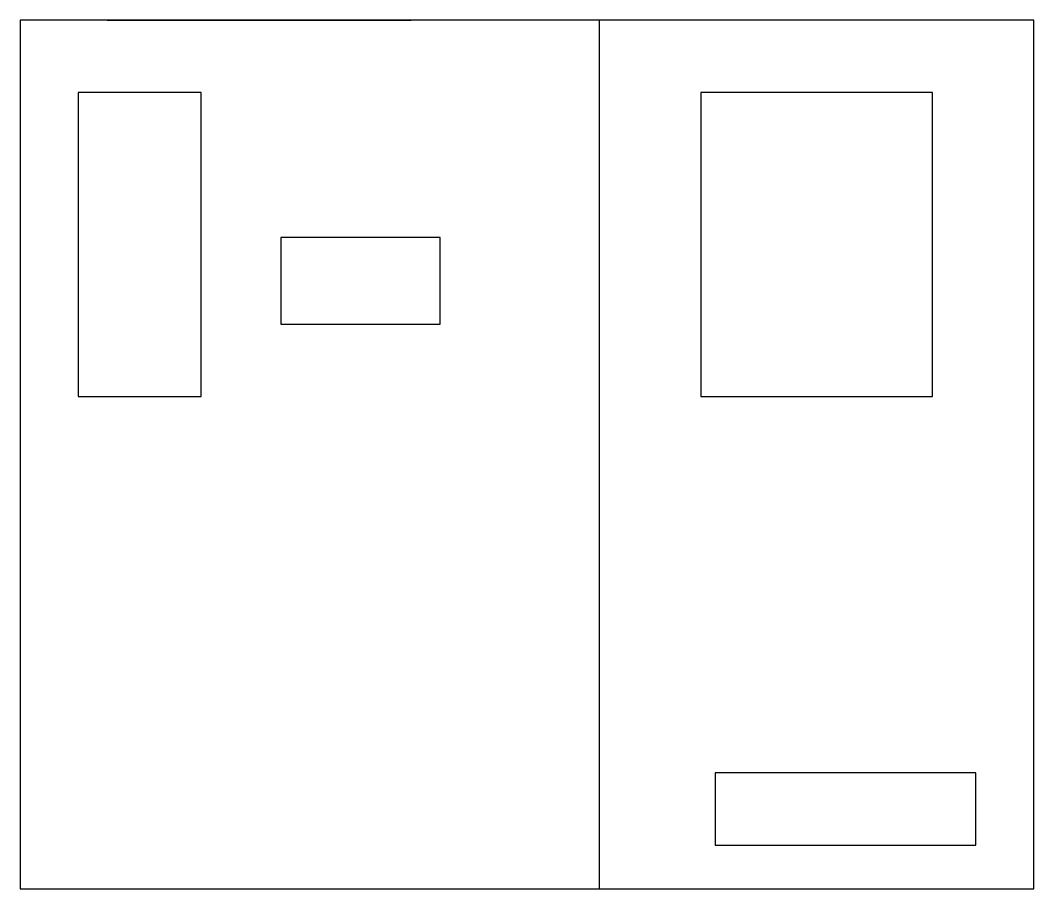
# Model space of a CAD drawing. Header units: millimetres. Extents: x 0 to 7000, y 0 to 6000.
import ezdxf

# ---------------------------------------------------------------- set-up
doc = ezdxf.new("R2010")
doc.units = ezdxf.units.MM
for name, color, linetype in [('door', 7, 'Continuous'), ('floor', 7, 'Continuous'), ('furniture', 7, 'Continuous'), ('wall', 7, 'Continuous'), ('window', 7, 'Continuous')]:
    doc.layers.add(name, color=color, linetype=linetype)

msp = doc.modelspace()

# ---------------------------------------------------------------- linework, layer by layer
at = {"layer": 'door'}
for p, q in [((4000, 1100), (4000, 2000)), ((1000, 0), (2000, 0))]:
    msp.add_line(p, q, dxfattribs=at)
at = {"layer": 'floor'}
msp.add_lwpolyline([(0, 0), (7000, 0), (7000, 6000), (0, 6000)], close=True, dxfattribs=at)
at = {"layer": 'furniture'}
for points in [[(400, 3400), (1250, 3400), (1250, 5500), (400, 5500)], [(4700, 3400), (6300, 3400), (6300, 5500), (4700, 5500)], [(1800, 3900), (2900, 3900), (2900, 4500), (1800, 4500)], [(4800, 300), (6600, 300), (6600, 800), (4800, 800)]]:
    msp.add_lwpolyline(points, close=True, dxfattribs=at)
at = {"layer": 'wall'}
for p, q in [((7000, 6000), (0, 6000)), ((0, 6000), (0, 0)), ((4000, 0), (4000, 6000)), ((7000, 0), (7000, 6000)), ((0, 0), (7000, 0))]:
    msp.add_line(p, q, dxfattribs=at)
at = {"layer": 'window'}
for p, q in [((600, 6000), (2700, 6000)), ((7000, 3000), (7000, 4800))]:
    msp.add_line(p, q, dxfattribs=at)

doc.saveas('drawing.dxf')
